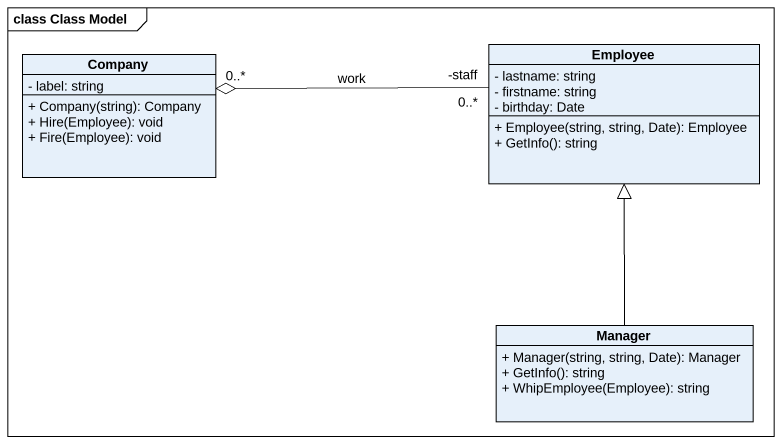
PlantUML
@startuml
mainframe class Class Model
hide circle
hide empty members
skinparam classAttributeIconSize 0
class Company {
  - label: string
  + Company(string): Company
  + Hire(Employee): void
  + Fire(Employee): void
}
class Employee {
  - lastname: string
  - firstname: string
  - birthday: Date
  + Employee(string, string, Date): Employee
  + GetInfo(): string
}
class Manager {
  + Manager(string, string, Date): Manager
  + GetInfo(): string
  + WhipEmployee(Employee): string
}
Company "0..*" o-right- "-staff\n0..*" Employee : work
Manager -up-|> Employee
@enduml
